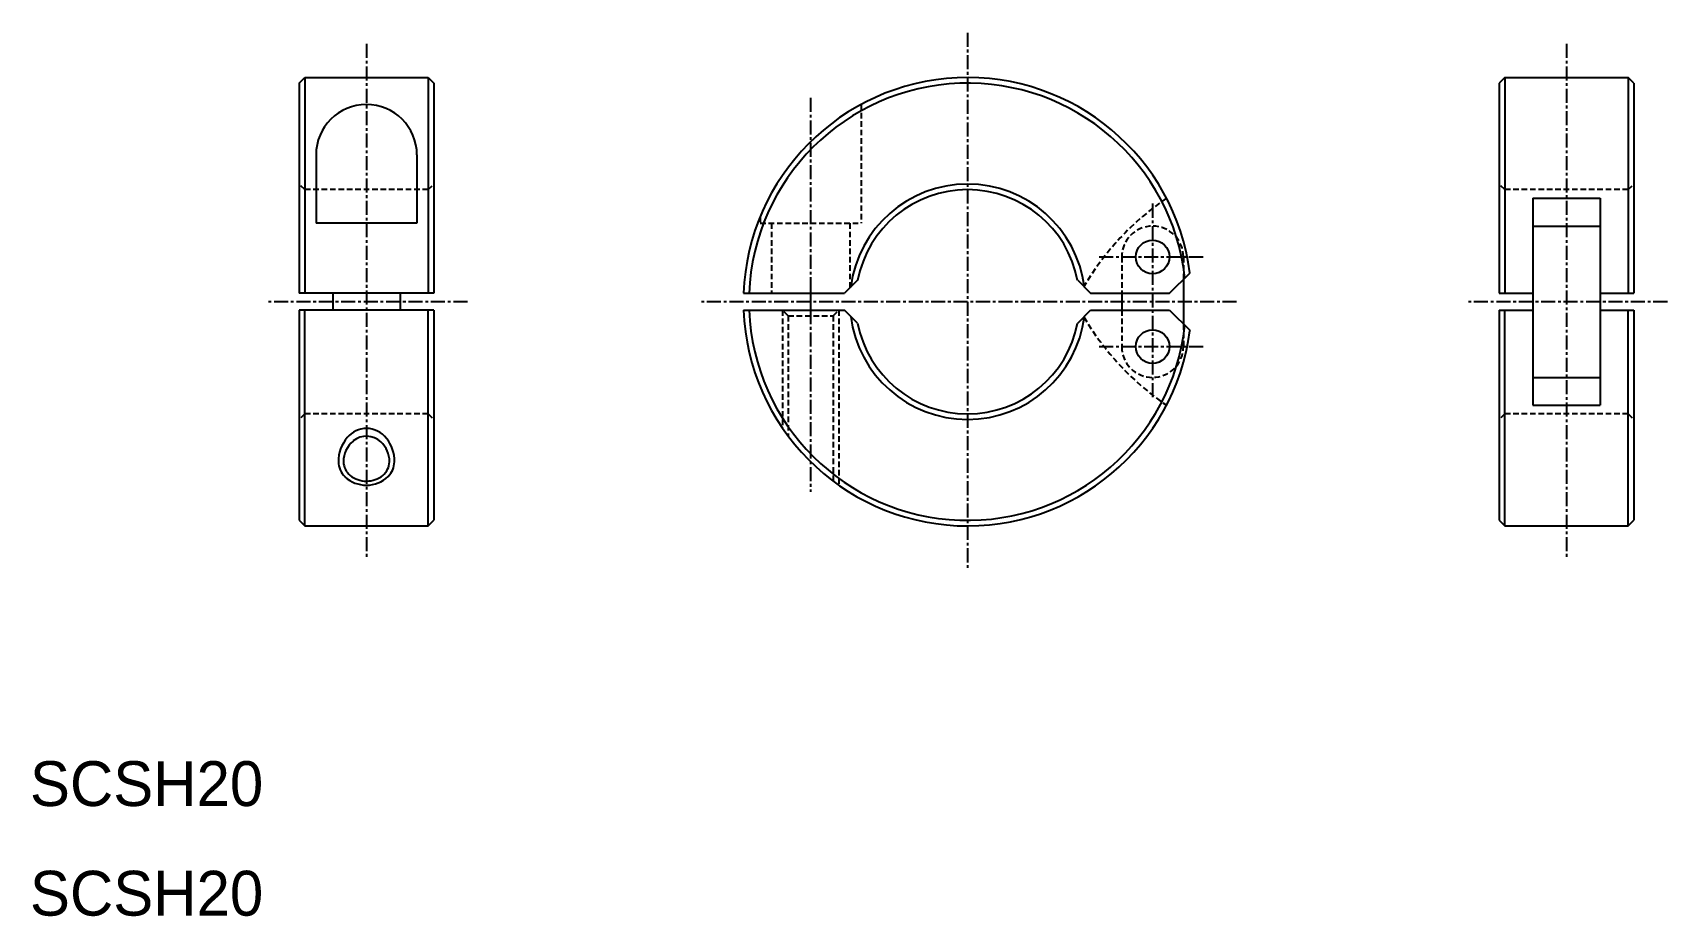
# Model space of a CAD drawing. Extents: x 25 to 171, y 42 to 121.
import ezdxf

# ---------------------------------------------------------------- set-up
doc = ezdxf.new("R2010")
doc.units = 0
doc.linetypes.add('CENTER', pattern=[2, 1.25, -0.25, 0.25, -0.25])
doc.linetypes.add('DASHED', pattern=[0.75, 0.5, -0.25])
doc.layers.get('0').update_dxf_attribs({"linetype": 'CONTINUOUS'})
doc.layers.add('CENTER', color=1, linetype='CENTER')

msp = doc.modelspace()

# ---------------------------------------------------------------- linework, layer by layer
at = {"color": 7, "linetype": 'CONTINUOUS'}
for p, q in [((48.88, 116.55), (49.38, 117.05)), ((49.38, 117.05), (60.38, 117.05)), ((49.38, 117.05), (49.38, 97.8)), ((60.38, 117.05), (60.88, 116.55)), ((60.38, 117.05), (60.38, 97.8)), ((156.42, 117.05), (155.92, 116.55)), ((156.42, 117.05), (167.42, 117.05)), ((156.42, 117.05), (156.42, 97.8)), ((167.92, 116.55), (167.42, 117.05)), ((167.42, 117.05), (167.42, 97.8)), ((48.88, 116.55), (48.88, 97.8)), ((60.88, 116.55), (60.88, 97.8)), ((155.92, 116.55), (155.92, 97.8)), ((155.92, 116.05), (155.92, 97.8)), ((167.92, 116.55), (167.92, 97.8)), ((167.92, 116.05), (167.92, 97.8)), ((50.38, 110.15), (50.38, 104.05)), ((59.38, 110.15), (59.38, 104.05)), ((158.92, 106.29), (158.92, 97.8)), ((158.92, 106.29), (158.92, 97.8)), ((158.92, 106.29), (164.92, 106.29)), ((164.92, 106.29), (164.92, 97.8)), ((164.92, 106.29), (164.92, 97.8)), ((59.38, 104.05), (50.38, 104.05)), ((158.92, 103.8), (158.92, 90.3)), ((158.92, 103.8), (158.92, 90.3)), ((158.92, 103.8), (164.92, 103.8)), ((158.92, 103.8), (164.92, 103.8)), ((164.92, 103.8), (164.92, 90.3)), ((164.92, 103.8), (164.92, 90.3)), ((126.5, 97.8), (128.34, 99.64)), ((126.5, 97.8), (128.34, 99.64)), ((60.88, 97.8), (48.88, 97.8)), ((51.88, 97.8), (51.88, 96.3)), ((57.88, 97.8), (57.88, 96.3)), ((88.52, 97.8), (97.53, 97.8)), ((88.52, 97.8), (97.53, 97.8)), ((98.69, 98.96), (97.53, 97.8)), ((98.69, 98.96), (97.53, 97.8)), ((118.32, 98.96), (119.47, 97.8)), ((118.32, 98.96), (119.47, 97.8)), ((119.47, 97.8), (126.5, 97.8)), ((119.47, 97.8), (126.5, 97.8)), ((122.25, 97.8), (122.25, 96.3)), ((127.75, 99.05), (127.75, 95.05)), ((155.92, 97.8), (158.92, 97.8)), ((155.92, 97.8), (158.92, 97.8)), ((164.92, 97.8), (167.92, 97.8)), ((164.92, 97.8), (167.92, 97.8)), ((48.88, 96.3), (48.88, 77.55)), ((60.88, 96.3), (48.88, 96.3)), ((49.38, 77.05), (49.38, 96.3)), ((60.38, 77.05), (60.38, 96.3)), ((60.88, 96.3), (60.88, 77.55)), ((88.52, 96.3), (97.53, 96.3)), ((88.52, 96.3), (97.53, 96.3)), ((98.69, 95.15), (97.53, 96.3)), ((98.69, 95.15), (97.53, 96.3)), ((118.32, 95.15), (119.47, 96.3)), ((118.32, 95.15), (119.47, 96.3)), ((119.47, 96.3), (126.5, 96.3)), ((119.47, 96.3), (126.5, 96.3)), ((126.5, 96.3), (128.34, 94.47)), ((126.5, 96.3), (128.34, 94.47)), ((155.92, 96.3), (155.92, 78.05)), ((155.92, 96.3), (155.92, 77.55)), ((155.92, 96.3), (158.92, 96.3)), ((155.92, 96.3), (158.92, 96.3)), ((156.42, 77.05), (156.42, 96.3)), ((158.92, 96.3), (158.92, 87.82)), ((158.92, 96.3), (158.92, 87.82)), ((164.92, 96.3), (164.92, 87.82)), ((164.92, 96.3), (164.92, 87.82)), ((164.92, 96.3), (167.92, 96.3)), ((164.92, 96.3), (167.92, 96.3)), ((167.42, 77.05), (167.42, 96.3)), ((167.92, 96.3), (167.92, 78.05)), ((167.92, 96.3), (167.92, 77.55)), ((158.92, 90.3), (164.92, 90.3)), ((158.92, 90.3), (164.92, 90.3)), ((158.92, 87.82), (164.92, 87.82)), ((48.88, 77.55), (49.38, 77.05)), ((60.38, 77.05), (60.88, 77.55)), ((155.92, 77.55), (156.42, 77.05)), ((167.42, 77.05), (167.92, 77.55)), ((49.38, 77.05), (60.38, 77.05)), ((156.42, 77.05), (167.42, 77.05))]:
    msp.add_line(p, q, dxfattribs=at)
at = {"color": 3, "linetype": 'DASHED'}
for p, q in [((99, 114.65), (99, 104.05)), ((99, 114.65), (99, 104.05)), ((49.38, 107.05), (48.88, 107.55)), ((60.38, 107.05), (49.38, 107.05)), ((49.38, 107.05), (49.38, 97.8)), ((60.38, 107.05), (60.88, 107.55)), ((60.38, 107.05), (60.38, 97.8)), ((156.42, 107.05), (155.92, 107.55)), ((167.42, 107.05), (156.42, 107.05)), ((156.42, 107.05), (156.42, 97.8)), ((167.42, 107.05), (167.92, 107.55)), ((167.42, 107.05), (167.42, 97.8)), ((90, 104.65), (90, 104.05)), ((90, 104.65), (90, 104.05)), ((90, 104.05), (99, 104.05)), ((90, 104.05), (99, 104.05)), ((91, 104.05), (91, 97.8)), ((98, 104.05), (98, 98.28)), ((122.25, 101.05), (122.25, 97.8)), ((127.75, 101.05), (127.75, 99.05)), ((49.38, 87.05), (49.38, 96.3)), ((60.38, 87.05), (60.38, 96.3)), ((92, 96.3), (92, 85.75)), ((92, 96.3), (92, 85.75)), ((92.5, 95.8), (92, 96.3)), ((92.5, 95.8), (92, 96.3)), ((96.5, 95.8), (97, 96.3)), ((96.5, 95.8), (97, 96.3)), ((97, 96.3), (97, 80.69)), ((97, 96.3), (97, 80.69)), ((122.25, 96.3), (122.25, 93.05)), ((156.42, 87.05), (156.42, 96.3)), ((167.42, 87.05), (167.42, 96.3)), ((92.5, 95.8), (92.5, 85.05)), ((92.5, 95.8), (92.5, 85.05)), ((92.5, 95.8), (96.5, 95.8)), ((92.5, 95.8), (96.5, 95.8)), ((96.5, 95.8), (96.5, 81.05)), ((96.5, 95.8), (96.5, 81.05)), ((127.75, 95.05), (127.75, 93.05)), ((49.38, 87.05), (48.88, 86.55)), ((60.38, 87.05), (49.38, 87.05)), ((60.38, 87.05), (60.88, 86.55)), ((156.42, 87.05), (155.92, 86.55)), ((167.42, 87.05), (156.42, 87.05)), ((167.42, 87.05), (167.92, 86.55))]:
    msp.add_line(p, q, dxfattribs=at)
at = {"color": 7, "linetype": 'CONTINUOUS'}
for centre in [(125, 101.05), (125, 101.05), (125, 101.05), (125, 101.05), (125, 93.05), (125, 93.05), (125, 93.05), (125, 93.05)]:
    msp.add_circle(centre, 1.5, dxfattribs=at)
for centre, radius, start, end in [((108.5, 97.05), 20, 7.4192, 177.8509), ((108.5, 97.05), 20, 7.4192, 177.8509), ((108.5, 97.05), 19.5, 6.2798, 177.7958), ((54.88, 110.15), 4.5, 0, 180), ((108.5, 97.05), 10.5, 7.1285, 172.8715), ((108.5, 97.05), 10, 10.9817, 169.0183), ((108.5, 97.05), 10, 10.9817, 169.0183), ((108.5, 97.05), 20, 182.1491, 352.5808), ((108.5, 97.05), 20, 182.1491, 352.5808), ((108.5, 97.05), 19.5, 182.2042, 353.7202), ((108.5, 97.05), 10.5, 187.1285, 352.8715), ((108.5, 97.05), 10, 190.9817, 349.0183), ((108.5, 97.05), 10, 190.9817, 349.0183), ((55.18, 82.8), 2.35, 129.2665, 180.8379), ((54.88, 83.17), 1.88, 46.9914, 129.1994), ((54.54, 82.8), 2.39, 359.3891, 47.0267), ((54.42, 82.8), 1.59, 181.1212, 231.3739), ((55.34, 82.8), 1.59, 308.8859, 358.8964), ((54.85, 83.32), 2.27, 231.0011, 270.6281), ((54.9, 83.34), 2.29, 269.5561, 309.0309)]:
    msp.add_arc(centre, radius, start, end, dxfattribs=at)
at = {"color": 3, "linetype": 'DASHED'}
for centre, radius, start, end in [((140.38, 85.67), 25, 124.4453, 149.376), ((125, 101.05), 2.75, 0, 180), ((140.38, 108.43), 25, 210.624, 235.5547), ((125, 93.05), 2.75, 180, 0)]:
    msp.add_arc(centre, radius, start, end, dxfattribs=at)
at = {"color": 3, "linetype": 'CONTINUOUS'}
for centre, radius, start, end in [((55.66, 82.81), 3.28, 139.8213, 180.6747), ((54.92, 83.45), 2.3, 90.9821, 140.0617), ((54.83, 83.41), 2.34, 38.2256, 88.7601), ((54.05, 82.8), 3.33, 359.4799, 38.2166), ((54.29, 82.81), 1.91, 181.1176, 226.0285), ((55.49, 82.8), 1.88, 314.8724, 359.1245), ((54.84, 83.43), 2.74, 226.708, 270.8556), ((54.92, 83.41), 2.72, 269.0767, 314.2983)]:
    msp.add_arc(centre, radius, start, end, dxfattribs=at)
at = {"layer": 'CENTER', "color": 1, "linetype": 'CENTER'}
for p, q in [((108.5, 121.05), (108.5, 73.05)), ((54.88, 120.05), (54.88, 74.05)), ((161.92, 120.05), (161.92, 74.05)), ((94.5, 115.23), (94.5, 95.8)), ((125, 105.8), (125, 88.3)), ((120.25, 101.05), (129.75, 101.05)), ((94.5, 98.3), (94.5, 80.08)), ((63.88, 97.05), (45.88, 97.05)), ((132.5, 97.05), (84.5, 97.05)), ((170.92, 97.05), (152.92, 97.05)), ((120.25, 93.05), (129.75, 93.05))]:
    msp.add_line(p, q, dxfattribs=at)

# ---------------------------------------------------------------- texts
at = {"color": 7, "linetype": 'CONTINUOUS'}
for p in [(24.86, 52.06), (24.86, 42.28)]:
    msp.add_text('SCSH20', height=4, dxfattribs=at).set_placement(p)

doc.saveas('drawing.dxf')
